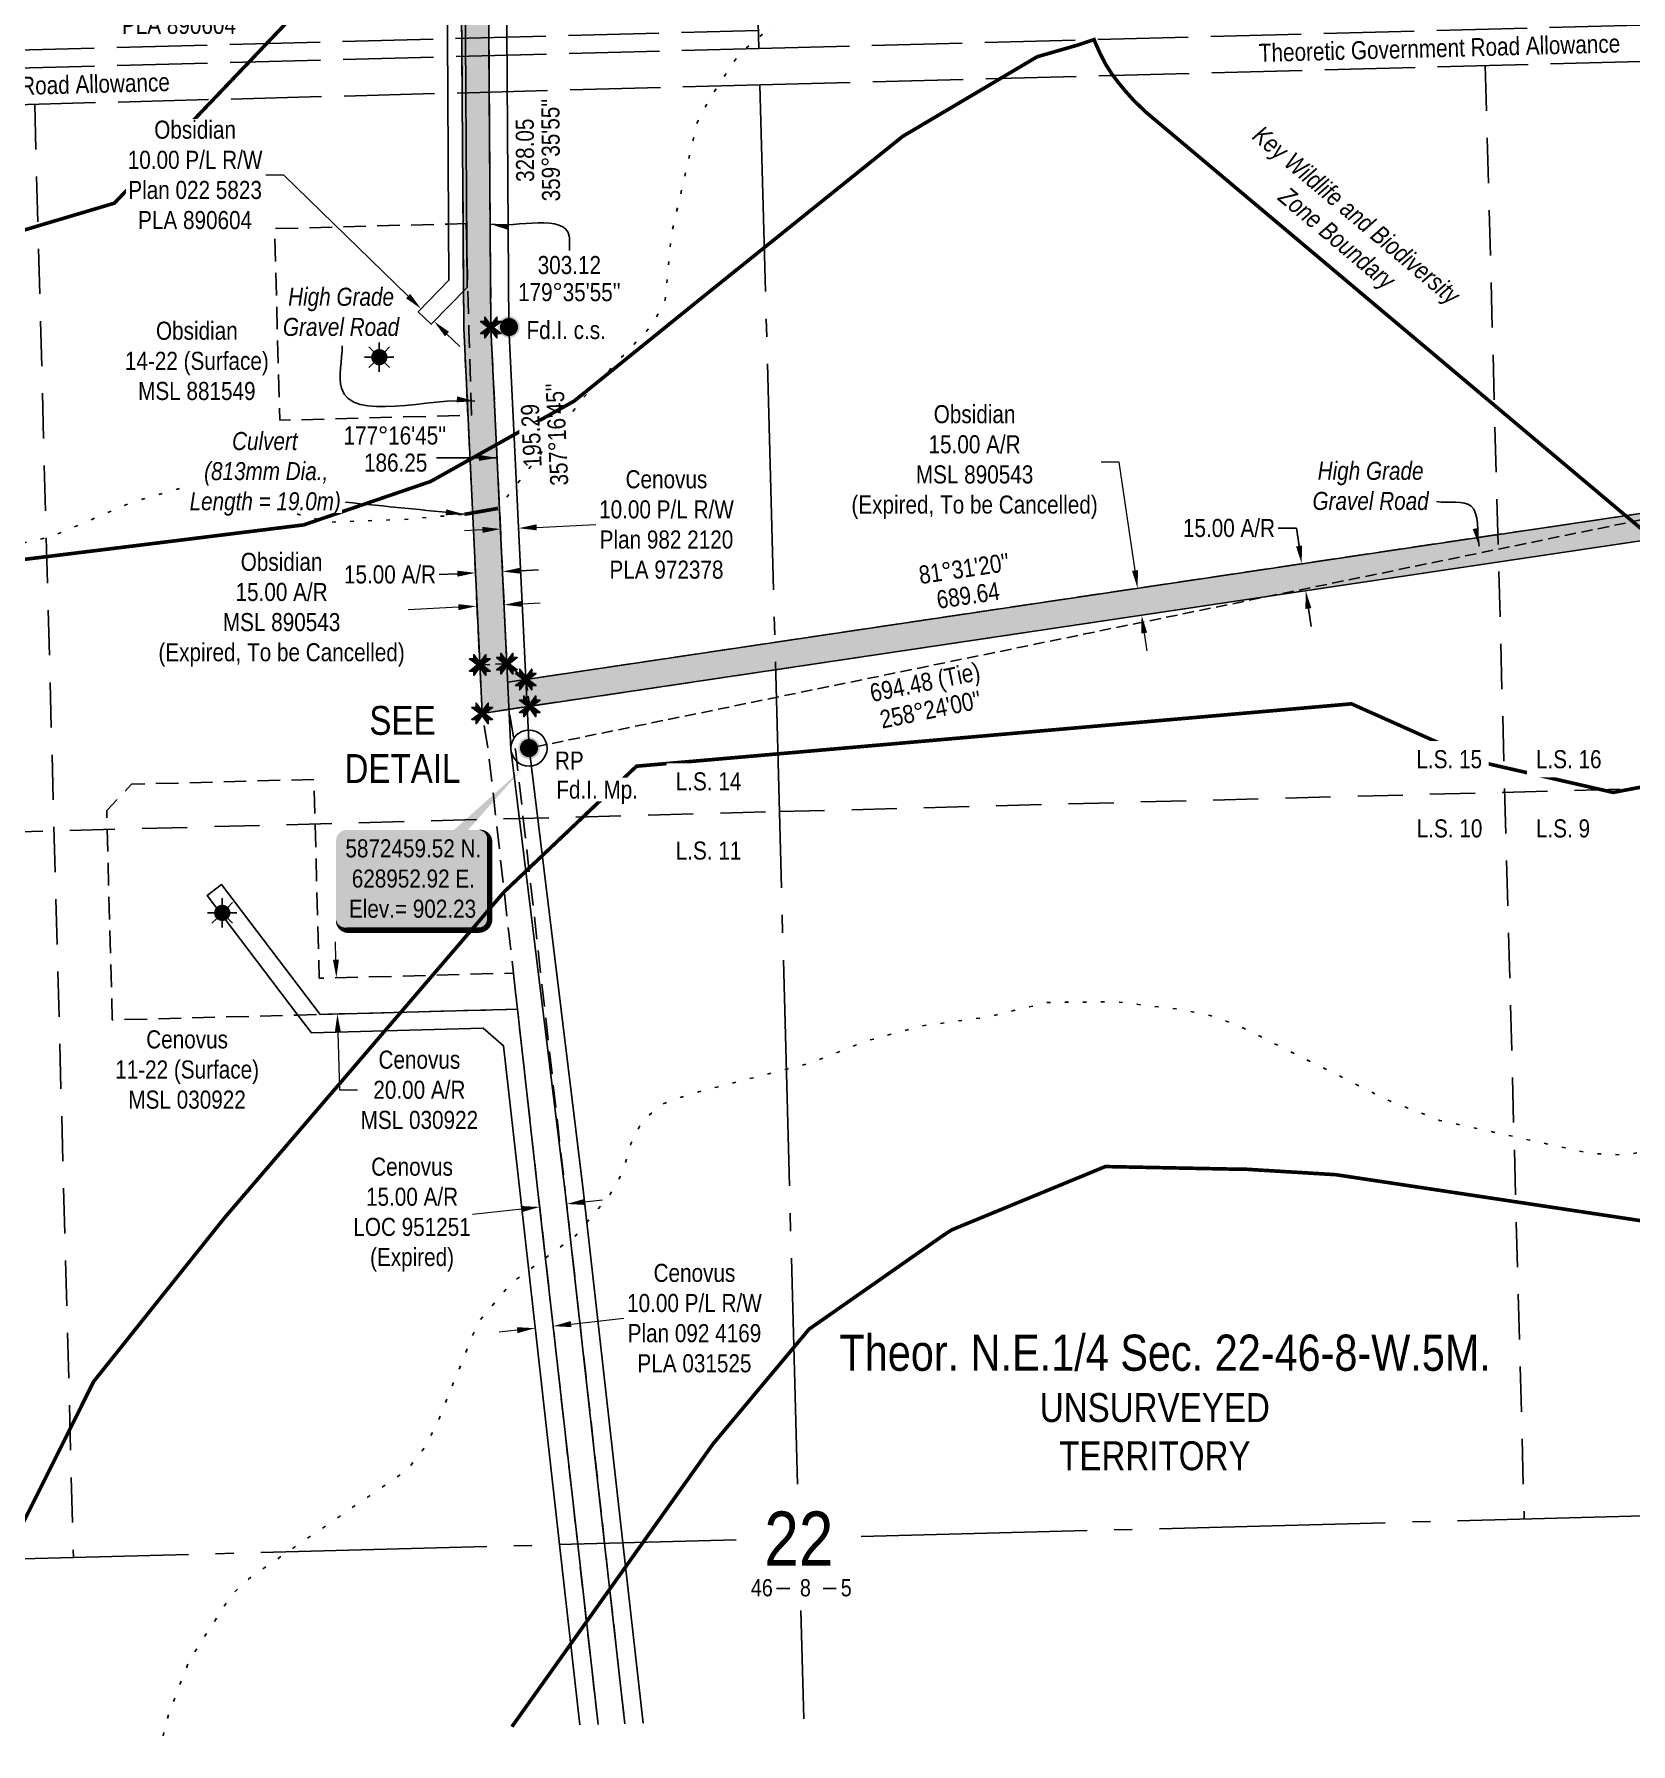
# Model space of a CAD drawing. Extents: x 627226 to 631174, y 5871901 to 5875490.
# Drawn here: x 628679 to 629562, y 5871909 to 5872854 of the extents above; entities that cross this region are included whole.
import ezdxf
from ezdxf.enums import TextEntityAlignment as Align

# ---------------------------------------------------------------- set-up
doc = ezdxf.new("R2010")
doc.units = 0
doc.header["$LTSCALE"] = 5
doc.header["$PDMODE"] = 34
doc.header["$PDSIZE"] = 0.03
for name, pattern in [('DASHDOT2', [12.7, 6.35, -3.175, 0, -3.175]), ('foc-ACCESSROAD', [3.75, 2.5, -1.25]), ('foc-LSD', [8, 5, -3]), ('foc-QUARTERLINE', [33, 25, -3, 2, -3]), ('foc-TIELINE', [1.875, 1.25, -0.625]), ('foc-UNSURVEYED', [12.5, 10, -2.5]), ('foc-WHEELTRACKS', [2, 0.4, -1.6])]:
    doc.linetypes.add(name, pattern=pattern)
doc.layers.get('Defpoints').update_dxf_attribs({"color": 9})
for name, color, linetype in [('10', 1, 'Continuous'), ('35', 37, 'Continuous'), ('9', 3, 'Continuous'), ('AS-ROADS', 254, 'Continuous'), ('AS-WILDLIFE', 131, 'DASHDOT2'), ('C-AR', 13, 'foc-ACCESSROAD'), ('C-RW', 13, 'Continuous'), ('C-SYMBOL', 7, 'Continuous'), ('C-WS', 13, 'foc-ACCESSROAD'), ('C-WS-S', 8, 'Continuous'), ('DETAIL-T', 7, 'Continuous'), ('F-AR', 190, 'foc-ACCESSROAD'), ('F-RW', 190, 'Continuous'), ('F-WS', 190, 'foc-ACCESSROAD'), ('F-WS-S', 8, 'Continuous'), ('L-BD', 7, 'Continuous'), ('L-MON', 1, 'Continuous'), ('L-QSEC', 8, 'foc-QUARTERLINE'), ('L-ROAD-T', 7, 'Continuous'), ('L-SECLBL', 7, 'Continuous'), ('L-SECTION-LSD', 7, 'foc-LSD'), ('L-TIE', 7, 'foc-TIELINE'), ('L-UNS-T', 3, 'Continuous'), ('L-USEC', 7, 'foc-UNSURVEYED'), ('P-PROPOSED', 10, 'Continuous'), ('P-PROPOSED-H', 21, 'Continuous'), ('P-TXT', 4, 'Continuous'), ('T-WATER-P3', 160, 'foc-WHEELTRACKS')]:
    doc.layers.add(name, color=color, linetype=linetype)
for name, color, linetype, lineweight in [('AS-GENERAL', 48, 'Continuous', 18), ('C-AR-T', 13, 'Continuous', 9), ('C-RW-T', 13, 'Continuous', 9), ('C-WS-T', 13, 'Continuous', 9), ('F-AR-T', 190, 'Continuous', 9), ('F-RW-T', 190, 'Continuous', 9), ('T-TEXT', 48, 'Continuous', 18)]:
    doc.layers.add(name, color=color, linetype=linetype, lineweight=lineweight)
doc.styles.add('100L', font='ARIALN.TTF', dxfattribs={"height": 11})
doc.styles.add('175L', font='ARIALN.TTF', dxfattribs={"height": 20})
doc.styles.add('240', font='ARIALN.TTF', dxfattribs={"height": 30})
doc.styles.add('80', font='ARIALN.TTF', dxfattribs={"height": 10})
doc.styles.add('80CG', font='ARIALN.TTF', dxfattribs={"height": 10})
doc.styles.add('80L', font='ARIALN.TTF', dxfattribs={"height": 10})
doc.styles.add('80LS', font='ARIALNI.TTF', dxfattribs={"height": 10})
doc.styles.add('SIMPLEX', font='ARIALN.TTF')
doc.dimstyles.new('Compass 5 000', dxfattribs={"dimscale": 5, "dimtxt": 9, "dimasz": 2, "dimexe": 0.2, "dimexo": 0.0625, "dimgap": 0.5, "dimtad": 0, "dimtih": 1, "dimtoh": 1, "dimzin": 0, "dimdsep": 46, "dimtxsty": '80CG', "dimcen": 0.1, "dimse1": 1, "dimse2": 1, "dimclrd": 256, "dimclrt": 256, "dimaunit": 1, "dimadec": 4, "dimazin": 0, "dimtfac": 0.06, "dimtofl": 0, "dimtmove": 0, "dimatfit": 1, "dimfxl": 0.2, "dimtolj": 1, "dimtzin": 0, "dimlwd": -1, "dimarcsym": 0})

# ---------------------------------------------------------------- blocks, each defined once
blk = doc.blocks.new('L-SECLBL')
at = {"layer": '9', "color": 7}
for p, q in [((-5.08, -27.83), (-12.29, -27.83)), ((20.7, -27.83), (13.5, -27.83))]:
    blk.add_line(p, q, dxfattribs=at)
at = {"layer": '10', "color": 2, "style": 'SIMPLEX'}
blk.add_attdef('SEC', text='', height=30, dxfattribs=at).set_placement((0, 0), align=Align.MIDDLE)
at = {"layer": '10', "color": 5, "style": '80L'}
blk.add_attdef('TWP', text='', height=9.5, dxfattribs=at).set_placement((-14.43, -27.37), align=Align.MIDDLE_RIGHT)
blk.add_attdef('RGE', text='', height=9.5, dxfattribs=at).set_placement((3.62, -27.37), align=Align.MIDDLE_CENTER)
blk.add_attdef('MER', text='', height=9.5, dxfattribs=at).set_placement((23.17, -27.37), align=Align.MIDDLE_LEFT)
blk = doc.blocks.new('*D417')
at = {"layer": 'C-AR-T', "transparency": 16777216}
for p, q in [((629279.34, 5872617.77), (629269.34, 5872617.77)), ((629288.14, 5872557.78), (629279.34, 5872617.77)), ((629293.23, 5872523.14), (629294.68, 5872513.25))]:
    blk.add_line(p, q, dxfattribs=at)
for points in [[(629289.79, 5872558.02), (629286.49, 5872557.54), (629289.59, 5872547.89)], [(629294.87, 5872523.39), (629291.58, 5872522.9), (629291.77, 5872533.04)]]:
    blk.add_solid(points, dxfattribs=at)
at = {"layer": 'Defpoints', "color": 0, "transparency": 16777216}
for p in [(629354.66, 5872557.44), (629289.59, 5872547.89), (629356.83, 5872542.59)]:
    blk.add_point(p, dxfattribs=at)
at = {"layer": 'C-AR-T', "transparency": 16777216, "insert": (629199.4, 5872617.77), "char_height": 10, "attachment_point": 5, "style": '80CG'}
blk.add_mtext('\\A1;Obsidian\\P15.00 A/R\\PMSL 890543\\P(Expired, To be Cancelled)', dxfattribs=at)
blk = doc.blocks.new('*D421')
at = {"layer": 'Defpoints', "color": 0, "transparency": 16777216}
for p in [(628958.85, 5872205.62), (628960.41, 5872191.77), (628975.31, 5872193.45)]:
    blk.add_point(p, dxfattribs=at)
at = {"layer": 'F-AR-T', "transparency": 16777216}
for p, q in [((628948.91, 5872204.5), (628921.75, 5872201.44)), ((628983.68, 5872208.42), (628993.62, 5872209.54))]:
    blk.add_line(p, q, dxfattribs=at)
for points in [[(628948.72, 5872206.16), (628949.1, 5872202.85), (628958.85, 5872205.62)], [(628983.5, 5872210.07), (628983.87, 5872206.76), (628973.75, 5872207.3)]]:
    blk.add_solid(points, dxfattribs=at)
at = {"layer": 'F-AR-T', "transparency": 16777216, "insert": (628888.23, 5872201.44), "char_height": 10, "attachment_point": 5, "style": '80CG'}
blk.add_mtext('\\A1;Cenovus\\P15.00 A/R\\PLOC 951251\\P(Expired)', dxfattribs=at)
blk = doc.blocks.new('GAS')
h = blk.add_hatch(color=255)
h.dxf.hatch_style = 1
edge = h.paths.add_edge_path()
edge.add_arc((0, 0), 0.9, 0, 360)
for p, q in [((-0.81, 0), (-1.62, 0)), ((-0.57, 0.57), (-1.14, 1.14)), ((0, 0.81), (0, 1.62)), ((0.57, 0.57), (1.14, 1.14)), ((1.62, 0), (0.81, 0)), ((-0.57, -0.57), (-1.14, -1.14)), ((0, -0.81), (0, -1.62)), ((1.14, -1.14), (0.57, -0.57))]:
    blk.add_line(p, q)
blk.add_circle((0, 0), 0.8)
blk = doc.blocks.new('*D422')
at = {"layer": 'Defpoints', "color": 0, "transparency": 16777216}
for p in [(628875.75, 5872333.19), (628846.92, 5872312.41), (628876.28, 5872313.19)]:
    blk.add_point(p, dxfattribs=at)
at = {"layer": 'F-AR-T', "transparency": 16777216}
for p, q in [((628846.12, 5872342.41), (628845.86, 5872352.41)), ((628847.19, 5872302.41), (628848.04, 5872270.4)), ((628848.04, 5872270.4), (628858.04, 5872270.4))]:
    blk.add_line(p, q, dxfattribs=at)
for points in [[(628847.79, 5872342.45), (628844.46, 5872342.36), (628846.39, 5872332.41)], [(628848.85, 5872302.46), (628845.52, 5872302.37), (628846.92, 5872312.41)]]:
    blk.add_solid(points, dxfattribs=at)
at = {"layer": 'F-AR-T', "transparency": 16777216, "insert": (628892.29, 5872270.4), "char_height": 10, "attachment_point": 5, "style": '80CG'}
blk.add_mtext('\\A1;Cenovus\\P20.00 A/R\\PMSL 030922', dxfattribs=at)
blk = doc.blocks.new('*D423')
at = {"layer": 'C-AR-T', "transparency": 16777216}
for p, q in [((628913.87, 5872537.49), (628886, 5872536.06)), ((628949.09, 5872539.31), (628959.08, 5872539.83))]:
    blk.add_line(p, q, dxfattribs=at)
for points in [[(628913.78, 5872539.16), (628913.95, 5872535.83), (628923.85, 5872538.01)], [(628949, 5872540.98), (628949.18, 5872537.65), (628939.1, 5872538.8)]]:
    blk.add_solid(points, dxfattribs=at)
at = {"layer": 'Defpoints', "color": 0, "transparency": 16777216}
for p in [(628923.85, 5872538.01), (628923.97, 5872535.75), (628939.22, 5872536.53)]:
    blk.add_point(p, dxfattribs=at)
at = {"layer": 'C-AR-T', "transparency": 16777216, "insert": (628816.06, 5872536.06), "char_height": 10, "attachment_point": 5, "style": '80CG'}
blk.add_mtext('\\A1;Obsidian\\P15.00 A/R\\PMSL 890543\\P(Expired, To be Cancelled)', dxfattribs=at)
blk = doc.blocks.new('*D424')
at = {"layer": 'Defpoints', "color": 0, "transparency": 16777216}
for p in [(628956.33, 5872138.58), (628957.97, 5872124.01), (628967.91, 5872125.13)]:
    blk.add_point(p, dxfattribs=at)
at = {"layer": 'F-RW-T', "transparency": 16777216}
for p, q in [((628946.39, 5872137.46), (628936.45, 5872136.34)), ((628976.21, 5872140.82), (629005.35, 5872144.1))]:
    blk.add_line(p, q, dxfattribs=at)
for points in [[(628946.21, 5872139.12), (628946.58, 5872135.81), (628956.33, 5872138.58)], [(628976.02, 5872142.48), (628976.4, 5872139.17), (628966.27, 5872139.7)]]:
    blk.add_solid(points, dxfattribs=at)
at = {"layer": 'F-RW-T', "transparency": 16777216, "insert": (629044.44, 5872144.1), "char_height": 10, "attachment_point": 5, "style": '80CG'}
blk.add_mtext('\\A1;Cenovus\\P10.00 P/L R/W\\PPlan 092 4169\\PPLA 031525', dxfattribs=at)
blk = doc.blocks.new('*D425')
at = {"layer": 'Defpoints', "color": 0, "transparency": 16777216}
for p in [(628935.87, 5872608.3), (628945.85, 5872608.77), (628947.15, 5872581.18)]:
    blk.add_point(p, dxfattribs=at)
at = {"layer": 'F-RW-T', "transparency": 16777216}
for p, q in [((628927.17, 5872580.25), (628917.18, 5872579.78)), ((628957.14, 5872581.65), (628989.88, 5872583.19))]:
    blk.add_line(p, q, dxfattribs=at)
for points in [[(628927.09, 5872581.91), (628927.25, 5872578.58), (628937.16, 5872580.71)], [(628957.06, 5872583.32), (628957.21, 5872579.99), (628947.15, 5872581.18)]]:
    blk.add_solid(points, dxfattribs=at)
at = {"layer": 'F-RW-T', "transparency": 16777216, "insert": (629028.96, 5872583.19), "char_height": 10, "attachment_point": 5, "style": '80CG'}
blk.add_mtext('\\A1;Cenovus\\P10.00 P/L R/W\\PPlan 982 2120\\PPLA 972378', dxfattribs=at)
blk = doc.blocks.new('fdia')
at = {"color": 255, "const_width": 1}
blk.add_lwpolyline([(-0.5, 0, 1), (0.5, 0, 1)], format="xyb", close=True, dxfattribs=at)
blk = doc.blocks.new('Fdiaa')
blk.add_blockref('fdia', (0, 0))
blk = doc.blocks.new('fdib')
at = {"color": 1, "const_width": 1.6}
blk.add_lwpolyline([(-0.4, 0, 1), (0.4, 0, 1)], format="xyb", close=True, dxfattribs=at)
at = {"color": 1}
blk.add_circle((0, 0), 0.8, dxfattribs=at)
blk = doc.blocks.new('Fdibb')
blk.add_blockref('fdib', (0, 0))
blk = doc.blocks.new('fdicc')
for name in ['Fdibb', 'Fdiaa']:
    blk.add_blockref(name, (0, 0))
blk = doc.blocks.new('FDI')
blk.add_blockref('fdicc', (0, 0))
blk = doc.blocks.new('TEMP')
h = blk.add_hatch(color=255)
h.dxf.hatch_style = 1
h.paths.add_polyline_path([(0, 0.25), (-0.67, 1.15), (-0.67, 0.67), (-1.15, 0.67), (-0.25, 0), (-1.15, -0.67), (-0.67, -0.67), (-0.67, -1.15), (0, -0.25), (0.67, -1.15), (0.67, -0.67), (1.15, -0.67), (0.25, 0), (1.15, 0.67), (0.67, 0.67), (0.67, 1.15)])
h.paths.add_polyline_path([(0.57, 0.85), (0.57, 0.57), (0.85, 0.57), (0.08, 0), (0.85, -0.57), (0.57, -0.57), (0.57, -0.85), (0, -0.08), (-0.57, -0.85), (-0.57, -0.57), (-0.85, -0.57), (-0.08, 0), (-0.85, 0.57), (-0.57, 0.57), (-0.57, 0.85), (0, 0.08)], flags=16)
h = blk.add_hatch(color=1)
h.dxf.hatch_style = 1
h.paths.add_polyline_path([(0, 0.08), (-0.57, 0.85), (-0.57, 0.57), (-0.85, 0.57), (-0.08, 0), (-0.85, -0.57), (-0.57, -0.57), (-0.57, -0.85), (0, -0.08), (0.57, -0.85), (0.57, -0.57), (0.85, -0.57), (0.08, 0), (0.85, 0.57), (0.57, 0.57), (0.57, 0.85)])
at = {"color": 1}
for p, q in [((-0.08, 0), (0.08, 0)), ((0, 0.08), (0, -0.08))]:
    blk.add_line(p, q, dxfattribs=at)
at = {"color": 255, "flags": 128}
blk.add_lwpolyline([(-0.25, 0), (-1.15, 0.67), (-0.67, 0.67), (-0.67, 1.15), (0, 0.25), (0.67, 1.15), (0.67, 0.67), (1.15, 0.67), (0.25, 0), (1.15, -0.67), (0.67, -0.67), (0.67, -1.15), (0, -0.25), (-0.67, -1.15), (-0.67, -0.67), (-1.15, -0.67)], close=True, dxfattribs=at)
at = {"color": 1, "flags": 128}
blk.add_lwpolyline([(-0.08, 0), (-0.85, 0.57), (-0.57, 0.57), (-0.57, 0.85), (0, 0.08), (0.57, 0.85), (0.57, 0.57), (0.85, 0.57), (0.08, 0), (0.85, -0.57), (0.57, -0.57), (0.57, -0.85), (0, -0.08), (-0.57, -0.85), (-0.57, -0.57), (-0.85, -0.57)], close=True, dxfattribs=at)
blk = doc.blocks.new('*U439')
at = {"layer": '35', "color": 3}
blk.add_circle((0, 0), 10, dxfattribs=at)
at = {"layer": '35', "color": 3, "style": '80'}
blk.add_attdef('RP_001', (14.36, -11.9), '', height=10, dxfattribs=at)
blk = doc.blocks.new('*D453')
at = {"layer": 'Defpoints', "color": 0, "transparency": 16777216}
for p in [(628923.33, 5872555.72), (628938.27, 5872557.19), (628938.31, 5872556.43)]:
    blk.add_point(p, dxfattribs=at)
at = {"layer": 'P-TXT', "transparency": 16777216}
for p, q in [((628913.3, 5872556.01), (628903.32, 5872555.53)), ((628948.26, 5872557.67), (628958.25, 5872558.14))]:
    blk.add_line(p, q, dxfattribs=at)
for points in [[(628913.23, 5872557.67), (628913.38, 5872554.34), (628923.29, 5872556.48)], [(628948.18, 5872559.33), (628948.34, 5872556), (628938.27, 5872557.19)]]:
    blk.add_solid(points, dxfattribs=at)
at = {"layer": 'P-TXT', "transparency": 16777216, "insert": (628876.03, 5872555.53), "char_height": 10, "attachment_point": 5, "style": '80CG'}
blk.add_mtext('\\A1;15.00 A/R', dxfattribs=at)
blk = doc.blocks.new('*D454')
at = {"layer": 'Defpoints', "color": 0, "transparency": 16777216}
for p in [(629380.35, 5872561.46), (629412.33, 5872566.23), (629414.54, 5872551.39)]:
    blk.add_point(p, dxfattribs=at)
at = {"layer": 'P-TXT', "transparency": 16777216}
for p, q in [((629377.4, 5872581.24), (629367.4, 5872581.24)), ((629378.88, 5872571.35), (629377.4, 5872581.24)), ((629384.04, 5872536.74), (629385.51, 5872526.85))]:
    blk.add_line(p, q, dxfattribs=at)
for points in [[(629380.53, 5872571.6), (629377.23, 5872571.1), (629380.35, 5872561.46)], [(629385.69, 5872536.98), (629382.39, 5872536.49), (629382.56, 5872546.63)]]:
    blk.add_solid(points, dxfattribs=at)
at = {"layer": 'P-TXT', "transparency": 16777216, "insert": (629340.12, 5872581.24), "char_height": 10, "attachment_point": 5, "style": '80CG'}
blk.add_mtext('\\A1;15.00 A/R', dxfattribs=at)
blk = doc.blocks.new('*U457')
h = blk.add_hatch(color=254)
edge = h.paths.add_edge_path()
edge.add_line((-36.5, -28.5), (36.5, -28.5))
edge.add_arc((36.5, -22.5), 6, 270, 360)
edge.add_line((42.5, -22.5), (42.5, 21))
edge.add_arc((36.5, 21), 6, 0, 90)
edge.add_line((36.5, 27), (-36.5, 27))
edge.add_arc((-36.5, 21), 6, 90, 180)
edge.add_line((-42.5, 21), (-42.5, -22.5))
edge.add_arc((-36.5, -22.5), 6, 180, 270)
at = {"color": 1, "flags": 128}
blk.add_lwpolyline([(60.55, 60.77, 0, 10, 0), (0, 0, 5, 5, 0)], format="xyseb", dxfattribs=at)
blk.add_lwpolyline([(-36.5, -28.5, 3, 3, 0), (36.5, -28.5, 3, 3, 0.414214), (42.5, -22.5, 3, 3, 0), (42.5, 21, 3, 0, 0.414214), (36.5, 27, 0, 0, 0), (-36.5, 27, 0, 0, 0.414214), (-42.5, 21, 0, 0, 0), (-42.5, -22.5, 0, 3, 0.414214)], format="xyseb", close=True, dxfattribs=at)
at = {"color": 1, "style": '80'}
blk.add_attdef('ENTER_TEXT_001', (-35.99, -5), '', height=10, dxfattribs=at)
blk = doc.blocks.new('*D467')
at = {"layer": 'C-RW-T', "transparency": 16777216}
for p, q in [((628817.31, 5872776.59), (628807.31, 5872776.59)), ((628886.07, 5872709.56), (628817.31, 5872776.59)), ((628907.56, 5872688.62), (628914.72, 5872681.64))]:
    blk.add_line(p, q, dxfattribs=at)
for points in [[(628887.23, 5872710.76), (628884.91, 5872708.37), (628893.23, 5872702.58)], [(628908.72, 5872689.81), (628906.39, 5872687.43), (628900.4, 5872695.6)]]:
    blk.add_solid(points, dxfattribs=at)
at = {"layer": 'Defpoints', "color": 0, "transparency": 16777216}
for p in [(628893.23, 5872702.58), (628899.24, 5872708.75), (628906.4, 5872701.76)]:
    blk.add_point(p, dxfattribs=at)
at = {"layer": 'C-RW-T', "transparency": 16777216, "insert": (628768.22, 5872776.59), "char_height": 10, "attachment_point": 5, "style": '80CG', "bg_fill": 3, "box_fill_scale": 1.1, "bg_fill_color": 256, "bg_fill_true_color": 13158600, "bg_fill_transparency": 0}
blk.add_mtext('\\A1;Obsidian\\P10.00 P/L R/W\\PPlan 022 5823\\PPLA 890604', dxfattribs=at)
blk = doc.blocks.new('*D469')
at = {"layer": 'C-RW-T', "transparency": 16777216}
for p, q in [((628897.6, 5872885.19), (628798.37, 5872884.58)), ((628927.6, 5872885.37), (628937.6, 5872885.43))]:
    blk.add_line(p, q, dxfattribs=at)
for points in [[(628897.59, 5872886.85), (628897.61, 5872883.52), (628907.6, 5872885.25)], [(628927.59, 5872887.04), (628927.61, 5872883.7), (628917.6, 5872885.31)]]:
    blk.add_solid(points, dxfattribs=at)
at = {"layer": 'Defpoints', "color": 0, "transparency": 16777216}
for p in [(628907.42, 5872914.55), (628917.42, 5872914.61), (628907.6, 5872885.25)]:
    blk.add_point(p, dxfattribs=at)
at = {"layer": 'C-RW-T', "transparency": 16777216, "insert": (628759.28, 5872884.58), "char_height": 10, "attachment_point": 5, "style": '80CG'}
blk.add_mtext('\\A1;Obsidian\\P10.00 P/L R/W\\PPlan 022 5823\\PPLA 890604', dxfattribs=at)

msp = doc.modelspace()

# ---------------------------------------------------------------- hatches: boundary and pattern name
at = {"layer": 'P-PROPOSED-H'}
h = msp.add_hatch(color=256, dxfattribs=at)
h.dxf.hatch_style = 1
h.paths.add_polyline_path([(630028.498, 5873327.104), (630029.149, 5873255.808), (630014.781, 5873219.243), (629831.688, 5873086.947), (629804.107, 5873072.448), (629746.153, 5873056.366), (629665.035, 5873050.7), (628946.76, 5873030.621), (628934.146, 5873023.336), (628929.733, 5872995.325), (628931.854, 5872692.213), (628940.694, 5872506.229), (628951.118, 5872497.475), (629632.992, 5872599.118), (629633.403, 5872584.019), (628946.648, 5872481.648), (628926.98, 5872478.716), (628926.027, 5872498.965), (628916.861, 5872691.804), (628914.73, 5872996.342), (628920.443, 5873032.739), (628942.548, 5873045.504), (629664.303, 5873065.68), (629743.6, 5873071.219), (629798.55, 5873086.467), (629823.768, 5873099.725), (630002.434, 5873228.821), (630014.128, 5873258.582), (630013.504, 5873326.967)])

# ---------------------------------------------------------------- linework, layer by layer
at = {"layer": 'AS-GENERAL', "const_width": 1.999, "flags": 128}
msp.add_lwpolyline([(628917.133, 5872588.829), (628935.783, 5872592.135)], dxfattribs=at)
at = {"layer": 'AS-ROADS', "const_width": 3.999, "flags": 128}
msp.add_lwpolyline([(629627.658, 5872594.088), (629540.595, 5872580.398), (629416.842, 5872561.387), (629330.706, 5872548.122), (629254.66, 5872536.13), (629164.502, 5872522.798), (629045.618, 5872504.503), (628966.868, 5872492.193), (628961.139, 5872491.383), (628952.017, 5872491.681), (628943.994, 5872493.89), (628938.136, 5872497.529), (628933.827, 5872502.778), (628930.697, 5872510.407), (628929.42, 5872515.966), (628928.295, 5872525.454), (628925.101, 5872594.49), (628923.455, 5872683.352), (628923.232, 5872801.913), (628922.247, 5872977.815)], dxfattribs=at)
at = {"layer": 'AS-WILDLIFE', "const_width": 2.001, "flags": 128}
for points in [[(628162.32, 5872647.734), (628168.437, 5872653), (628223.187, 5872681), (628246.75, 5872684.5), (628283.937, 5872689.5), (628458.937, 5872710.5), (628562.375, 5872723), (628624.5, 5872735.5), (628663.25, 5872743), (628683.25, 5872749), (628723.563, 5872761), (628819.437, 5872861.5), (628937.438, 5872985.5), (628996.563, 5873029), (629087.313, 5873048.5), (629159.438, 5873049.5), (629367.125, 5873052), (629382.438, 5873053.5), (629452.25, 5873123.5), (629457, 5873128), (629462.062, 5873132), (629467.375, 5873136), (629472.938, 5873139.5), (629478.688, 5873142.5), (629484.687, 5873145), (629490.813, 5873147.5), (629497.062, 5873149.5), (629503.438, 5873151), (629509.875, 5873152), (629512.813, 5873152), (629677.562, 5873169), (629707.5, 5873180.5), (629828.25, 5873212), (629987.688, 5873207), (630088.187, 5873204), (630144.563, 5873196.5), (630160.687, 5873187.5), (630443.625, 5873159.5), (630506.937, 5873326.5), (630508.062, 5873329.5), (630510.75, 5873335.5), (630513.875, 5873341), (630517.313, 5873347), (630521.125, 5873352), (630525.25, 5873357), (630529.75, 5873362), (630534.563, 5873366.5), (630666.25, 5873481.5), (630670.688, 5873485.5), (630786.479, 5873575.526)], [(628625.238, 5871909.626), (628628.875, 5871921.5), (628645.188, 5871963.5), (628665.375, 5872015.5), (628694.875, 5872074.5), (628712.062, 5872109), (628740, 5872144), (628784.375, 5872199.5), (628939.187, 5872380), (629012.375, 5872449.5), (629407.875, 5872484), (629480.625, 5872451.5), (629552.625, 5872435), (629571.125, 5872438.5), (629618.187, 5872448), (629682.437, 5872480.5), (629605.437, 5872549.5), (629294, 5872811.5), (629292.5, 5872813), (629287.75, 5872817.5), (629283.25, 5872822.5), (629279.125, 5872827.5), (629275.312, 5872832.5), (629271.812, 5872838), (629268.75, 5872844), (629266.063, 5872850), (629265.5, 5872851.5), (629256.5, 5872848.5), (629234, 5872842), (629159.687, 5872798), (629050.188, 5872710), (628977.875, 5872651.5), (628944.875, 5872633), (628898.437, 5872607), (628828.25, 5872583), (628751.438, 5872573.5), (628625.75, 5872558), (628519.75, 5872537.5), (628444.75, 5872508.5), (628390.438, 5872470), (628267.812, 5872367.5), (628253.312, 5872359.5), (628208.187, 5872334.5), (628170.956, 5872323.117)], [(629999.32, 5872245.5), (629983.562, 5872245.5), (629977, 5872245.5), (629970.5, 5872246), (629964.062, 5872247), (629957.688, 5872248.5), (629951.438, 5872250.5), (629945.313, 5872253), (629939.313, 5872255.5), (629933.563, 5872258.5), (629928, 5872262), (629922.688, 5872266), (629921, 5872267.5), (629888.938, 5872238.5), (629887.25, 5872237), (629881.5, 5872234.5), (629807.375, 5872203), (629721.937, 5872178.5), (629664.813, 5872184), (629655.437, 5872185), (629594.812, 5872194), (629399.188, 5872223.5), (629349.625, 5872226.5), (629348.188, 5872226.5), (629346.75, 5872226.5), (629271.75, 5872228), (629186.812, 5872193), (629182.188, 5872190), (629107.813, 5872138), (629054.688, 5872074.5), (628943.463, 5871918.087)]]:
    msp.add_lwpolyline(points, dxfattribs=at)
at = {"layer": 'C-AR', "flags": 128}
msp.add_lwpolyline([(629445.147, 5873044.553), (628929.489, 5873030.138), (628931.854, 5872692.213), (628941.181, 5872495.993), (629632.992, 5872599.118), (629633.403, 5872584.019), (628926.99, 5872478.717), (628916.861, 5872691.804), (628914.392, 5873044.717), (629444.658, 5873059.54), (629742.311, 5873067.861), (629803.611, 5873084.632), (630011.61, 5873243.474), (630013.504, 5873326.967), (630028.498, 5873327.104), (630026.824, 5873236.225), (629810.388, 5873070.94), (629744.531, 5873052.922)], close=True, dxfattribs=at)
at = {"layer": 'C-RW'}
msp.add_lwpolyline([(628916.64, 5873038.603), (628917.813, 5872852.247), (628918.002, 5872822.077), (628918.539, 5872736.91), (628918.681, 5872714.334), (628898.807, 5872693.985), (628891.654, 5872700.965), (628908.631, 5872718.383), (628908.439, 5872749.472), (628907.994, 5872821.81), (628907.808, 5872851.981), (628906.598, 5873048.317)], dxfattribs=at)
at = {"layer": 'C-WS', "flags": 128}
msp.add_lwpolyline([(628918.234, 5872749.732), (628918.539, 5872736.91), (628919.646, 5872690.312), (628921.056, 5872643.706), (628815.029, 5872640.886), (628812.208, 5872746.913), (628908.439, 5872749.472), (628918.234, 5872749.732)], close=True, dxfattribs=at)
at = {"layer": 'F-AR', "flags": 128}
msp.add_lwpolyline([(628991.093, 5871919.354), (628979.859, 5872019.081), (628958.075, 5872212.472), (628946.524, 5872315.057), (628944.276, 5872335.016), (628930.622, 5872456.28), (628926.99, 5872478.717), (628941.896, 5872480.949), (628945.592, 5872457.472), (628973, 5872214.061), (628994.773, 5872019.478), (629005.933, 5871919.748)], dxfattribs=at)
at = {"layer": 'F-RW'}
for points in [[(629005.933, 5871919.748), (628994.773, 5872019.478), (628973, 5872214.061), (628942.937, 5872459.049), (628931.854, 5872692.213), (628929.489, 5873030.138), (629541.515, 5873047.247), (629539.217, 5873213.25), (629549.213, 5873213.388), (629551.647, 5873037.529), (628939.554, 5873020.419), (628941.849, 5872692.485), (628952.922, 5872459.524), (628982.934, 5872215.176), (629004.903, 5872019.748), (629016.114, 5871920.019)], [(628981.054, 5871919.087), (628969.82, 5872018.813), (628948.132, 5872211.352), (628938.732, 5872294.831), (628927.57, 5872304.544), (628832.55, 5872302.015), (628825.109, 5872311.828), (628774.924, 5872378.001), (628782.898, 5872384.046), (628837.418, 5872312.155), (628946.524, 5872315.057), (628958.075, 5872212.472), (628979.859, 5872019.081), (628991.093, 5871919.354)]]:
    msp.add_lwpolyline(points, dxfattribs=at)
at = {"layer": 'F-WS', "flags": 128}
msp.add_lwpolyline([(628944.276, 5872335.016), (628946.524, 5872315.057), (628837.418, 5872312.155), (628825.109, 5872311.828), (628782.404, 5872310.691), (628722.387, 5872309.093), (628719.305, 5872424.982), (628733.075, 5872439.504), (628833.96, 5872442.188), (628836.886, 5872332.16), (628944.276, 5872335.016)], close=True, dxfattribs=at)
at = {"layer": 'L-QSEC'}
for p, q in [((629080.142, 5872846.527), (629059.683, 5873610.606)), ((629101.396, 5872052.335), (629080.681, 5872826.414)), ((629136.694, 5872023.26), (629904.717, 5872043.68)), ((628309.736, 5872001.272), (629067.436, 5872021.418)), ((629104.873, 5871922.379), (629103.268, 5871982.36))]:
    msp.add_line(p, q, dxfattribs=at)
at = {"layer": 'L-SECTION-LSD'}
for p, q in [((629481.876, 5872837.082), (629503.457, 5872033.011)), ((628679.485, 5872815.745), (628700.939, 5872011.673)), ((629091.44, 5872424.379), (629893.894, 5872445.716)), ((628299.041, 5872403.309), (629091.44, 5872424.379))]:
    msp.add_line(p, q, dxfattribs=at)
at = {"layer": 'L-TIE'}
for p, q in [((628940.694, 5872506.229), (628925.716, 5872505.517)), ((628951.118, 5872497.475), (628953.329, 5872482.644))]:
    msp.add_line(p, q, dxfattribs=at)
at = {"layer": 'L-USEC'}
for p, q in [((629080.146, 5872846.527), (629882.529, 5872867.863)), ((628287.544, 5872835.498), (629079.873, 5872856.568)), ((628287.811, 5872825.458), (629080.146, 5872846.527)), ((629080.681, 5872826.414), (629883.071, 5872847.75)), ((628288.346, 5872805.345), (629080.681, 5872826.414))]:
    msp.add_line(p, q, dxfattribs=at)

# ---------------------------------------------------------------- block references
at = {"xscale": 0.99966937, "yscale": 0.99966937, "zscale": 0.99966937}
msp.add_blockref('*U439', (628952.922, 5872459.524), dxfattribs=at).add_auto_attribs({'RP_001': 'RP'})
at = {"layer": 'C-WS-S', "xscale": 4.999999999999997, "yscale": 4.999999999999997, "zscale": 4.999999999999997}
msp.add_blockref('GAS', (628870.114, 5872675.796), dxfattribs=at)
at = {"layer": 'DETAIL-T'}
ref = msp.add_blockref('*U457', (628888.676, 5872387.285), dxfattribs=dict(at, xscale=0.99966937, yscale=0.99966937, zscale=0.99966937))
ref.add_attrib('ENTER_TEXT_001', '5872459.52 N.', (628851.37, 5872399.053), dxfattribs={"layer": '0', "color": 1, "height": 9.99669, "style": '80'})
ref.add_attrib('ENTER_TEXT_002', '628952.92 E.', (628854.892, 5872382.351), dxfattribs={"layer": '0', "color": 1, "height": 9.99669, "style": '80'})
ref.add_attrib('ENTER_TEXT_003', 'Elev.= 902.23', (628853.313, 5872365.649), dxfattribs={"layer": '0', "color": 1, "height": 9.99669, "style": '80'})
at = {"layer": 'F-WS-S', "xscale": 4.999999999999997, "yscale": 4.999999999999997, "zscale": 4.999999999999997}
msp.add_blockref('GAS', (628783.221, 5872368.355), dxfattribs=at)
at = {"layer": 'L-MON'}
for name, p, xscale, yscale, zscale in [('TEMP', (628931.854, 5872692.213), 4.998346849999998, 4.998346849999998, 4.998346849999998), ('FDI', (628941.849, 5872692.485), 4.999999999999997, 4.999999999999997, 4.999999999999997), ('TEMP', (628925.716, 5872505.517), 4.999999999999998, 4.999999999999998, 4.999999999999998), ('TEMP', (628940.694, 5872506.229), 4.998346849999998, 4.998346849999998, 4.998346849999998), ('TEMP', (628951.118, 5872497.475), 4.998346849999998, 4.998346849999998, 4.998346849999998), ('TEMP', (628953.329, 5872482.644), 4.999999999999998, 4.999999999999998, 4.999999999999998), ('TEMP', (628926.99, 5872478.717), 4.999999999999998, 4.999999999999998, 4.999999999999998), ('FDI', (628952.922, 5872459.524), 4.999999999999997, 4.999999999999997, 4.999999999999997)]:
    msp.add_blockref(name, p, dxfattribs=dict(at, xscale=xscale, yscale=yscale, zscale=zscale))
at = {"layer": 'L-SECLBL'}
msp.add_blockref('L-SECLBL', (629102.198, 5872022.344), dxfattribs=at).add_auto_attribs({'SEC': '22', 'TWP': '46', 'RGE': '8', 'MER': '5'})

# ---------------------------------------------------------------- texts
at = {"layer": 'AS-WILDLIFE', "insert": (629404.308, 5872746.933), "char_height": 10.00495, "width": 144.76921, "attachment_point": 5, "rotation": 319.927429, "style": '240'}
msp.add_mtext('{\\fArial Narrow|b0|i1|c0|p34;Key Wildlife and Biodiversity\\PZone Boundary}', dxfattribs=at)
at = {"layer": 'C-SYMBOL', "color": 3, "style": '175L'}
msp.add_text('Theor. N.E.1/4 Sec. 22-46-8-W.5M.', height=20, dxfattribs=at).set_placement((629304.812, 5872109.004), align=Align.BOTTOM_CENTER)
at = {"layer": 'C-WS-T', "insert": (628769.185, 5872673.703), "char_height": 10, "attachment_point": 5, "style": '80CG'}
msp.add_mtext('\\A1;Obsidian\\P14-22 (Surface)\\PMSL 881549', dxfattribs=at)
at = {"layer": 'DETAIL-T', "color": 3, "insert": (628882.932, 5872461.525), "char_height": 15.9901, "width": 63.59675, "attachment_point": 5, "style": '80CG'}
msp.add_mtext('SEE\\PDETAIL', dxfattribs=at)
at = {"layer": 'F-WS', "insert": (628763.799, 5872281.637), "char_height": 10, "attachment_point": 5, "style": '80CG'}
msp.add_mtext('\\A1;Cenovus\\P11-22 (Surface)\\PMSL 030922', dxfattribs=at)
at = {"layer": 'L-BD', "style": '80L'}
for s, height, rotation, p in [("359°35'55''", 9.99669, 90.401, (628964.907, 5872790.378)), ('328.05', 9.9967, 90.401, (628950.662, 5872790.278)), ("81°31'20''", 9.9967, 8.4784, (629193.585, 5872558.886)), ('689.64', 9.9967, 8.4784, (629195.795, 5872544.055)), ('694.48 (Tie)', 9.99669, 11.5997, (629172.178, 5872494.835)), ("258°24'00''", 9.99669, 11.5997, (629175.042, 5872480.88))]:
    msp.add_text(s, height=height, rotation=rotation, dxfattribs=at).set_placement(p, align=Align.MIDDLE)
for s, height, p in [('303.12', 9.9967, (628975.226, 5872726.785)), ("179°35'55''", 9.99669, (628975.232, 5872711.79)), ("177°16'45''", 9.99669, (628878.715, 5872632.473)), ('186.25', 9.9967, (628879.169, 5872617.485))]:
    msp.add_text(s, height=height, dxfattribs=at).set_placement(p, align=Align.MIDDLE)
at = {"layer": 'L-MON', "insert": (628951.53, 5872695.836), "char_height": 9.9967, "attachment_point": 1, "style": '80L'}
msp.add_mtext_dynamic_manual_height_columns('Fd.I. c.s.', width=43.06044, gutter_width=50, heights=[0], dxfattribs=at)
at = {"layer": 'L-ROAD-T', "style": '80L'}
for p in [(629456.568, 5872846.783), (628654.282, 5872825.449)]:
    msp.add_text('Theoretic Government Road Allowance', height=10, rotation=1.523222, dxfattribs=at).set_placement(p, align=Align.MIDDLE_CENTER)
at = {"layer": 'L-UNS-T', "color": 3, "insert": (629299.104, 5872081.215), "char_height": 16, "attachment_point": 5, "style": '80L'}
msp.add_mtext_dynamic_manual_height_columns('UNSURVEYED TERRITORY', width=126.41375, gutter_width=47.5, heights=[0], dxfattribs=at)
at = {"layer": 'T-TEXT', "char_height": 9.99669, "width": 64.94891, "attachment_point": 2, "style": '80LS'}
for insert in [(628848.971, 5872714.223), (629418.452, 5872617.937)]:
    msp.add_mtext('High Grade\\PGravel Road', dxfattribs=dict(at, insert=insert))

# ---------------------------------------------------------------- dimensions: what is measured, and where the dimension line sits
at = {"layer": 'C-AR-T'}
dim = msp.add_linear_dim(base=(629289.594, 5872547.887), p1=(629356.835, 5872542.587), p2=(629354.655, 5872557.436), angle=98.349616, text='Obsidian\\P15.00 A/R\\PMSL 890543\\P(Expired, To be Cancelled)', dimstyle='Compass 5 000', dxfattribs=at)
dim.commit()
dim.dimension.update_dxf_attribs({"geometry": '*D417', "text_midpoint": (629199.398, 5872617.773), "dimtype": 161})
at = {"layer": 'F-AR-T'}
for base, p1, p2, angle, text, picture, middle in [((628846.922, 5872312.408), (628875.751, 5872333.193), (628876.283, 5872313.189), 271.523482, 'Cenovus\\P20.00 A/R\\PMSL 030922', '*D422', (628892.292, 5872270.396)), ((628958.847, 5872205.621), (628975.306, 5872193.452), (628960.407, 5872191.773), 186.426854, 'Cenovus\\P15.00 A/R\\PLOC 951251\\P(Expired)', '*D421', (628888.234, 5872201.442))]:
    dim = msp.add_linear_dim(base=base, p1=p1, p2=p2, angle=angle, text=text, dimstyle='Compass 5 000', dxfattribs=at)
    dim.commit()
    dim.dimension.update_dxf_attribs({"geometry": picture, "text_midpoint": middle, "dimtype": 161})
at = {"layer": 'F-RW-T'}
dim = msp.add_linear_dim(base=(628956.329, 5872138.583), p1=(628967.913, 5872125.133), p2=(628957.97, 5872124.013), angle=186.426947, text='Cenovus\\P10.00 P/L R/W\\PPlan 092 4169\\PPLA 031525', dimstyle='Compass 5 000', dxfattribs=at)
dim.commit()
dim.dimension.update_dxf_attribs({"geometry": '*D424', "text_midpoint": (629044.436, 5872144.105), "dimtype": 161})
at = {"layer": 'P-TXT'}
for base, p1, p2, angle, picture, middle in [((629380.352, 5872561.459), (629414.539, 5872551.394), (629412.328, 5872566.225), 98.47838, '*D454', (629340.122, 5872581.24)), ((628938.272, 5872557.193), (628923.33, 5872555.716), (628938.308, 5872556.427), 2.72131, '*D453', (628876.034, 5872555.531))]:
    dim = msp.add_linear_dim(base=base, p1=p1, p2=p2, angle=angle, text='15.00 A/R', dimstyle='Compass 5 000', dxfattribs=at)
    dim.commit()
    dim.dimension.update_dxf_attribs({"geometry": picture, "text_midpoint": middle, "dimtype": 161})

# ---------------------------------------------------------------- leaders
at = {"layer": 'L-BD', "path_type": 1}
for points in [[(628931.453, 5872749.474), (628975.224, 5872742.67), (628975.255, 5872734.851)], [(628935.283, 5872620.069), (628901.76, 5872620.069)]]:
    msp.add_leader(points, dimstyle='Compass 5 000', override={"dimgap": 0.5, "dimtad": 0}, dxfattribs=at)
at = {"layer": 'T-TEXT', "path_type": 1}
msp.add_leader([(629478.517, 5872571.246), (629474.049, 5872593.452), (629454.97, 5872595.866)], dimstyle='Compass 5 000', override={"dimgap": 0.5, "dimtad": 0}, dxfattribs=at)

# ---------------------------------------------------------------- next in the draw order: texts
at = {"layer": 'L-SECTION-LSD', "char_height": 10, "attachment_point": 1, "style": '100L', "bg_fill": 3, "box_fill_scale": 1.5, "bg_fill_color": 256, "bg_fill_transparency": 0}
for s, width, insert in [('\\pi1.8458;L.S. 15', 36.85945, (629441.959, 5872458.378)), ('L.S. 16', 36.94144, (629509.918, 5872458.378)), ('L.S. 14', 36.9982, (629034.093, 5872446.118)), ('\\pi2.0291;L.S. 10', 36.95405, (629441.959, 5872420.094)), ('L.S. 9', 30.52728, (629509.918, 5872420.094)), ('L.S. 11', 36.4495, (629034.093, 5872407.833))]:
    msp.add_mtext_dynamic_manual_height_columns(s, width=width, gutter_width=55, heights=[0], dxfattribs=dict(at, insert=insert))

# ---------------------------------------------------------------- next in the draw order: linework, layer by layer
at = {"layer": 'L-TIE'}
msp.add_line((629632.992, 5872599.118), (628952.922, 5872459.524), dxfattribs=at)
at = {"layer": 'T-WATER-P3', "flags": 128}
for points in [[(628165.866, 5872336.4), (628174.939, 5872346.783), (628182.684, 5872358.923), (628194.172, 5872367.466), (628203.966, 5872377.874), (628219.366, 5872402.992), (628224.98, 5872417.463), (628246.605, 5872456.832), (628256.196, 5872486.074), (628258.437, 5872523.838), (628261.894, 5872539.675), (628282.716, 5872597.795), (628292.447, 5872608.321), (628304.493, 5872616.405), (628347.353, 5872656.123), (628362.038, 5872661.172), (628375.86, 5872655.174), (628424.306, 5872622.321), (628445.722, 5872602.813), (628459.271, 5872596.023), (628474.657, 5872591.705), (628513.205, 5872591.058), (628530.988, 5872588.696), (628562.484, 5872580.028), (628602.16, 5872581.469), (628672.06, 5872572.751), (628689.015, 5872576.616), (628733.054, 5872595.433), (628765.878, 5872604.871), (628784.439, 5872604.281), (628799.617, 5872599.053), (628828.013, 5872587.865), (628844.084, 5872584.596), (628883.999, 5872586.046), (628901.885, 5872587.594), (628917.133, 5872588.829), (628935.783, 5872592.135), (628965.115, 5872629.803), (628982.804, 5872653.2), (629021.586, 5872694.157), (629028.319, 5872707.643), (629031.646, 5872743.641), (629045.942, 5872805.678), (629052.865, 5872818.933), (629068.903, 5872843.05), (629123.924, 5872890.978), (629151.358, 5872926.104), (629162.554, 5872936.08), (629176.578, 5872942.73), (629194.237, 5872945.357), (629229.904, 5872941.235), (629278.089, 5872928.779), (629328.112, 5872920.364), (629386.951, 5872922.862), (629423.568, 5872927.261), (629523.766, 5872952.811), (629701.491, 5872979.974), (629750.478, 5872993.61), (629821.102, 5873006.287), (629898.005, 5873028.644), (629922.797, 5873043.629), (629937.445, 5873049.638), (629953.855, 5873053.725), (629992.23, 5873056.083), (630027.057, 5873051.75), (630064.413, 5873050.758), (630130.119, 5873038.218), (630205.192, 5873014.759), (630264.609, 5872991.333), (630325.456, 5872971.693), (630384.158, 5872949.748), (630409.314, 5872934.89), (630458.974, 5872910.795)], [(628750.499, 5871912.957), (628753.941, 5871926.106), (628765.109, 5871955.044), (628788.473, 5871991.227), (628799.724, 5872001.327), (628885.589, 5872060.125), (628894.559, 5872071.707), (628901.554, 5872084.602), (628924.589, 5872141.481), (628943.227, 5872163.647), (628978.406, 5872189.423), (628997.107, 5872211.471), (629004.756, 5872224.631), (629009.231, 5872240.624), (629015.919, 5872253.69), (629026.91, 5872262.637), (629042.476, 5872268.258), (629108.791, 5872285.293), (629138.395, 5872297.144), (629170.523, 5872305.894), (629206.462, 5872310.692), (629239.697, 5872318.821), (629277.608, 5872319.114), (629313.389, 5872314.997), (629330.194, 5872311.453), (629345.073, 5872306.095), (629427.837, 5872264.798), (629456.653, 5872253.564), (629540.57, 5872235.182), (629559.617, 5872234.43), (629576.773, 5872237.7), (629592.648, 5872243.213), (629632.495, 5872266.391), (629649.768, 5872266.357), (629663.796, 5872259.763), (629688.635, 5872243.751), (629735.248, 5872229.853), (629811.895, 5872234.202), (629828.669, 5872238.183), (629857.34, 5872252.465), (629879.934, 5872270.201), (629890.805, 5872280.709), (629906.102, 5872305.461), (629914.063, 5872338.076), (629937.235, 5872394.537), (629955.215, 5872418.064), (629985.864, 5872447.648), (629993.746, 5872452.538)]]:
    msp.add_lwpolyline(points, dxfattribs=at)

# ---------------------------------------------------------------- next in the draw order: texts
at = {"layer": 'L-BD', "insert": (628954.212, 5872632.402), "char_height": 9.9967, "width": 11.85969, "attachment_point": 5, "rotation": 92.7213, "style": '80L', "bg_fill": 3, "box_fill_scale": 1.15, "bg_fill_color": 256, "bg_fill_true_color": 256, "bg_fill_transparency": 0}
msp.add_mtext('195.29', dxfattribs=at)
at = {"layer": 'L-MON', "insert": (628968.015, 5872441.57), "char_height": 9.9967, "attachment_point": 1, "style": '80L', "bg_fill": 3, "box_fill_scale": 1.15, "bg_fill_color": 256, "bg_fill_true_color": 256, "bg_fill_transparency": 0}
msp.add_mtext_dynamic_manual_height_columns('Fd.I. Mp.', width=44.3292, gutter_width=50, heights=[0], dxfattribs=at)
at = {"layer": 'T-TEXT', "insert": (628764.933, 5872634.397), "char_height": 9.98729, "attachment_point": 1, "style": '80L', "bg_fill": 3, "box_fill_scale": 1.15, "bg_fill_color": 256, "bg_fill_true_color": 256, "bg_fill_transparency": 0}
msp.add_mtext_dynamic_manual_height_columns('\\pi23.737;{\\fArial Narrow|b0|i1|c0|p34;Culvert\\P\\pi8.2899;(813mm Dia., \\P\\pi0.25443;Length = 19.0m)}', width=83.11857, gutter_width=49.978, heights=[0], dxfattribs=at)

# ---------------------------------------------------------------- next in the draw order: texts
at = {"layer": 'L-BD', "insert": (628968.442, 5872633.078), "char_height": 9.99669, "width": 12.89116, "attachment_point": 5, "rotation": 92.7213, "style": '80L', "bg_fill": 3, "box_fill_scale": 1.15, "bg_fill_color": 256, "bg_fill_true_color": 256, "bg_fill_transparency": 0}
msp.add_mtext("357°16'45''", dxfattribs=at)

# ---------------------------------------------------------------- next in the draw order: leaders
at = {"layer": 'T-TEXT', "path_type": 1}
for points in [[(628922.961, 5872651.492), (628849.192, 5872658.606), (628849.624, 5872682.104)], [(628916.921, 5872588.953), (628851.41, 5872595.574)]]:
    msp.add_leader(points, dimstyle='Compass 5 000', override={"dimgap": 0.5, "dimtad": 0}, dxfattribs=at)

# ---------------------------------------------------------------- next in the draw order: linework, layer by layer
at = {"layer": 'P-PROPOSED', "flags": 128}
msp.add_lwpolyline([(628929.733, 5872995.325), (628931.854, 5872692.213), (628940.694, 5872506.229), (628951.118, 5872497.475), (629632.992, 5872599.118), (629633.403, 5872584.019), (628946.648, 5872481.648), (628926.99, 5872478.717), (628926.027, 5872498.965), (628916.861, 5872691.804), (628914.73, 5872996.342)], dxfattribs=at)

# ---------------------------------------------------------------- next in the draw order: dimensions: what is measured, and where the dimension line sits
at = {"layer": 'C-AR-T'}
dim = msp.add_linear_dim(base=(628923.855, 5872538.01), p1=(628939.22, 5872536.532), p2=(628923.972, 5872535.745), angle=182.955497, text='Obsidian\\P15.00 A/R\\PMSL 890543\\P(Expired, To be Cancelled)', dimstyle='Compass 5 000', dxfattribs=at)
dim.commit()
dim.dimension.update_dxf_attribs({"geometry": '*D423', "text_midpoint": (628816.06, 5872536.055), "dimtype": 161})
at = {"layer": 'F-RW-T'}
dim = msp.add_linear_dim(base=(628947.148, 5872581.183), p1=(628935.868, 5872608.298), p2=(628945.854, 5872608.766), angle=2.685177, text='Cenovus\\P10.00 P/L R/W\\PPlan 982 2120\\PPLA 972378', dimstyle='Compass 5 000', dxfattribs=at)
dim.commit()
dim.dimension.update_dxf_attribs({"geometry": '*D425', "text_midpoint": (629028.961, 5872583.186), "dimtype": 161})

# ---------------------------------------------------------------- next in the draw order: dimensions: what is measured, and where the dimension line sits
at = {"layer": 'C-RW-T'}
dim = msp.add_linear_dim(base=(628893.231, 5872702.583), p1=(628906.403, 5872701.762), p2=(628899.238, 5872708.746), angle=135.73356, text='Obsidian\\P10.00 P/L R/W\\PPlan 022 5823\\PPLA 890604', dimstyle='Compass 5 000', override={"dimtfill": 1}, dxfattribs=at)
dim.commit()
dim.dimension.update_dxf_attribs({"geometry": '*D467', "text_midpoint": (628768.222, 5872776.586), "dimtype": 161})

# ---------------------------------------------------------------- next in the draw order: dimensions: what is measured, and where the dimension line sits
dim = msp.add_linear_dim(base=(628907.603, 5872885.248), p1=(628917.42, 5872914.611), p2=(628907.422, 5872914.549), angle=180.35287, text='Obsidian\\P10.00 P/L R/W\\PPlan 022 5823\\PPLA 890604', dimstyle='Compass 5 000', dxfattribs=at)
dim.commit()
dim.dimension.update_dxf_attribs({"geometry": '*D469', "text_midpoint": (628759.283, 5872884.576), "dimtype": 161})

doc.saveas('drawing.dxf')
